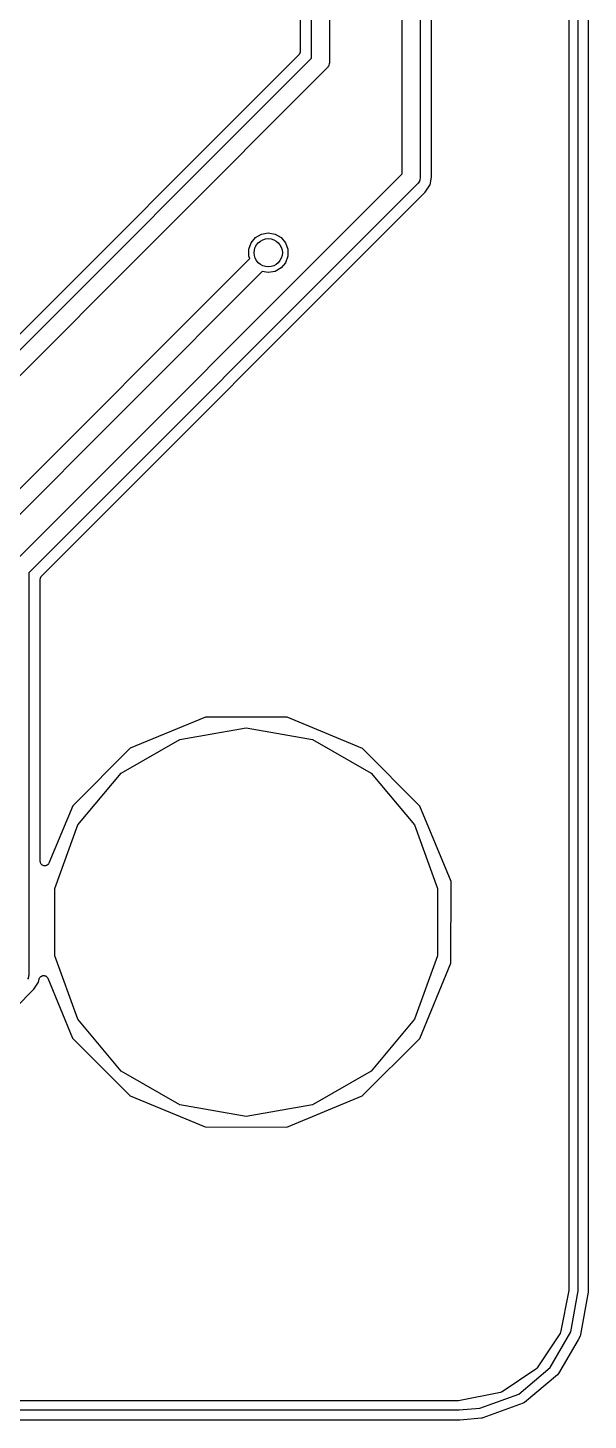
# Model space of a CAD drawing. Extents: x 51 to 137, y -158 to -25.
# Drawn here: x 123.9 to 136.51, y -122.82 to -91.5 of the extents above; entities that cross this region are included whole.
import ezdxf

# ---------------------------------------------------------------- set-up
doc = ezdxf.new("R2010")
doc.units = 0
doc.header["$MEASUREMENT"] = 0
doc.layers.add('BLACK', color=7, linetype='CONTINUOUS')

msp = doc.modelspace()

# ---------------------------------------------------------------- linework, layer by layer
at = {"layer": 'Black'}
for p, q in [((136.286, -119.911), (136.286, -28.1863)), ((136.515, -28.1813), (136.515, -119.921)), ((136.083, -28.2226), (136.083, -119.88)), ((132.329, -94.7787), (132.329, -87.284)), ((132.736, -87.3682), (132.736, -94.8629)), ((130.285, -92.1791), (130.285, -87.8465)), ((130.692, -87.9307), (130.692, -92.2633)), ((130.031, -89.8406), (130.031, -92.0318)), ((132.99, -94.8529), (132.99, -90.0148)), ((130.019, -92.0784), (130.018, -92.0826)), ((130.022, -92.0748), (130.019, -92.0784)), ((130.023, -92.0705), (130.022, -92.0748)), ((130.025, -92.0666), (130.023, -92.0705)), ((130.027, -92.0578), (130.025, -92.0666)), ((130.03, -92.0495), (130.027, -92.0578)), ((130.031, -92.0318), (130.03, -92.0362)), ((130.03, -92.0362), (130.031, -92.0407)), ((130.031, -92.0407), (130.03, -92.045)), ((130.03, -92.045), (130.03, -92.0495)), ((112.868, -109.597), (130.285, -92.1791)), ((130.001, -92.1037), (122.196, -99.9087)), ((130.004, -92.1), (130.001, -92.1037)), ((130.007, -92.0971), (130.004, -92.1)), ((130.012, -92.0894), (130.007, -92.0971)), ((130.018, -92.0826), (130.012, -92.0894)), ((130.644, -92.3939), (130.637, -92.3997)), ((130.657, -92.3709), (130.644, -92.3939)), ((130.673, -92.3492), (130.657, -92.3709)), ((130.675, -92.3405), (130.673, -92.3492)), ((130.679, -92.3328), (130.675, -92.3405)), ((130.684, -92.3066), (130.679, -92.3328)), ((130.691, -92.281), (130.684, -92.3066)), ((130.692, -92.2633), (130.69, -92.2721)), ((130.69, -92.2721), (130.691, -92.281)), ((130.632, -92.407), (113.215, -109.824)), ((130.637, -92.3997), (130.632, -92.407)), ((123.579, -103.529), (132.329, -94.7787)), ((132.735, -94.8806), (132.728, -94.9062)), ((132.736, -94.8629), (132.734, -94.8717)), ((132.734, -94.8717), (132.735, -94.8806)), ((132.955, -95.0301), (132.99, -94.8529)), ((132.676, -95.0066), (123.926, -103.757)), ((124.21, -103.833), (132.849, -95.1933)), ((132.682, -94.9993), (132.676, -95.0066)), ((132.688, -94.9935), (132.682, -94.9993)), ((132.702, -94.9705), (132.688, -94.9935)), ((132.717, -94.9488), (132.702, -94.9705)), ((132.719, -94.9401), (132.717, -94.9488)), ((132.724, -94.9324), (132.719, -94.9401)), ((132.728, -94.9062), (132.724, -94.9324)), ((132.849, -95.1933), (132.953, -95.0371)), ((132.953, -95.0371), (132.955, -95.0301)), ((132.955, -95.0301), (132.955, -95.0301)), ((129.028, -96.2143), (129.162, -96.1368)), ((129.162, -96.1368), (129.314, -96.1099)), ((129.314, -96.1099), (129.467, -96.1368)), ((129.467, -96.1368), (129.601, -96.2143)), ((128.875, -96.4786), (128.928, -96.333)), ((128.928, -96.333), (129.028, -96.2143)), ((129.601, -96.2143), (129.701, -96.333)), ((129.701, -96.333), (129.754, -96.4786)), ((121.947, -103.636), (128.895, -96.6883)), ((128.875, -96.6336), (128.875, -96.4786)), ((128.895, -96.6883), (128.875, -96.6336)), ((129.701, -96.7792), (129.601, -96.8979)), ((129.754, -96.6336), (129.701, -96.7792)), ((129.754, -96.4786), (129.754, -96.6336)), ((129.179, -96.9785), (122.294, -103.864)), ((129.314, -97.0023), (129.179, -96.9785)), ((129.467, -96.9754), (129.314, -97.0023)), ((129.601, -96.8979), (129.467, -96.9754)), ((123.926, -103.757), (123.926, -112.789)), ((124.18, -103.896), (124.184, -103.883)), ((124.181, -103.9), (124.18, -103.896)), ((124.18, -103.904), (124.181, -103.9)), ((124.18, -110.247), (124.18, -103.904)), ((124.184, -103.883), (124.186, -103.87)), ((124.186, -103.87), (124.188, -103.866)), ((124.188, -103.866), (124.189, -103.861)), ((124.189, -103.861), (124.197, -103.851)), ((124.197, -103.851), (124.204, -103.839)), ((124.204, -103.839), (124.207, -103.836)), ((124.207, -103.836), (124.21, -103.833)), ((127.903, -107.002), (126.208, -107.702)), ((129.737, -107.004), (127.903, -107.002)), ((131.431, -107.707), (129.737, -107.004)), ((127.32, -107.504), (128.816, -107.24)), ((128.816, -107.24), (130.312, -107.504)), ((126.208, -107.702), (124.91, -108.998)), ((126.005, -108.263), (127.32, -107.504)), ((130.312, -107.504), (131.627, -108.263)), ((132.727, -109.005), (131.431, -107.707)), ((125.029, -109.427), (126.005, -108.263)), ((131.627, -108.263), (132.603, -109.427)), ((124.91, -108.998), (124.375, -110.286)), ((133.427, -110.7), (132.727, -109.005)), ((124.51, -110.854), (125.029, -109.427)), ((132.603, -109.427), (133.122, -110.854)), ((124.183, -110.262), (124.18, -110.247)), ((124.185, -110.277), (124.183, -110.262)), ((124.186, -110.279), (124.185, -110.277)), ((124.186, -110.282), (124.186, -110.279)), ((124.194, -110.295), (124.186, -110.282)), ((124.201, -110.309), (124.194, -110.295)), ((124.203, -110.31), (124.201, -110.309)), ((124.204, -110.312), (124.203, -110.31)), ((124.215, -110.322), (124.204, -110.312)), ((124.227, -110.333), (124.215, -110.322)), ((124.229, -110.333), (124.227, -110.333)), ((124.231, -110.335), (124.229, -110.333)), ((124.245, -110.34), (124.231, -110.335)), ((124.259, -110.346), (124.245, -110.34)), ((124.262, -110.346), (124.259, -110.346)), ((124.264, -110.347), (124.262, -110.346)), ((124.279, -110.347), (124.264, -110.347)), ((124.295, -110.348), (124.279, -110.347)), ((124.297, -110.347), (124.295, -110.348)), ((124.299, -110.347), (124.297, -110.347)), ((124.314, -110.342), (124.299, -110.347)), ((124.328, -110.337), (124.314, -110.342)), ((124.33, -110.336), (124.328, -110.337)), ((124.332, -110.335), (124.33, -110.336)), ((124.344, -110.325), (124.332, -110.335)), ((124.356, -110.316), (124.344, -110.325)), ((124.358, -110.314), (124.356, -110.316)), ((124.359, -110.312), (124.358, -110.314)), ((124.367, -110.299), (124.359, -110.312)), ((124.375, -110.286), (124.367, -110.299)), ((124.51, -112.372), (124.51, -110.854)), ((133.122, -110.854), (133.122, -112.372)), ((133.425, -112.534), (133.427, -110.7)), ((125.029, -113.799), (124.51, -112.372)), ((133.122, -112.372), (132.603, -113.799)), ((132.722, -114.228), (133.425, -112.534)), ((123.907, -112.875), (123.892, -112.897)), ((123.909, -112.866), (123.907, -112.875)), ((123.914, -112.859), (123.909, -112.866)), ((123.918, -112.833), (123.914, -112.859)), ((123.925, -112.807), (123.918, -112.833)), ((123.926, -112.789), (123.924, -112.798)), ((123.924, -112.798), (123.925, -112.807)), ((124.039, -113.12), (124.098, -113.031)), ((124.098, -113.031), (124.143, -112.963)), ((124.143, -112.963), (124.157, -112.896)), ((124.157, -112.896), (124.159, -112.891)), ((124.159, -112.885), (124.165, -112.875)), ((124.159, -112.891), (124.159, -112.885)), ((124.165, -112.875), (124.169, -112.863)), ((124.169, -112.863), (124.173, -112.859)), ((124.173, -112.859), (124.176, -112.854)), ((124.176, -112.854), (124.185, -112.846)), ((124.185, -112.846), (124.193, -112.837)), ((124.193, -112.837), (124.198, -112.834)), ((124.198, -112.834), (124.202, -112.83)), ((124.202, -112.83), (124.213, -112.826)), ((124.213, -112.826), (124.224, -112.82)), ((124.224, -112.82), (124.229, -112.819)), ((124.229, -112.819), (124.234, -112.817)), ((124.234, -112.817), (124.247, -112.816)), ((124.247, -112.816), (124.259, -112.814)), ((124.259, -112.814), (124.264, -112.815)), ((124.264, -112.815), (124.27, -112.815)), ((124.27, -112.815), (124.281, -112.819)), ((124.281, -112.819), (124.293, -112.821)), ((124.293, -112.821), (124.298, -112.824)), ((124.298, -112.824), (124.303, -112.826)), ((124.303, -112.826), (124.313, -112.833)), ((124.313, -112.833), (124.323, -112.84)), ((124.323, -112.84), (124.327, -112.844)), ((124.327, -112.844), (124.331, -112.847)), ((124.331, -112.847), (124.338, -112.858)), ((124.338, -112.858), (124.345, -112.867)), ((124.345, -112.867), (124.347, -112.872)), ((124.347, -112.872), (124.35, -112.877)), ((124.35, -112.877), (124.905, -114.221)), ((119.443, -117.715), (124.039, -113.12)), ((126.005, -114.963), (125.029, -113.799)), ((132.603, -113.799), (131.627, -114.963)), ((124.905, -114.221), (126.201, -115.519)), ((131.424, -115.524), (132.722, -114.228)), ((127.32, -115.722), (126.005, -114.963)), ((131.627, -114.963), (130.312, -115.722)), ((126.201, -115.519), (127.895, -116.222)), ((129.729, -116.224), (131.424, -115.524)), ((128.816, -115.986), (127.32, -115.722)), ((130.312, -115.722), (128.816, -115.986)), ((127.895, -116.222), (129.729, -116.224)), ((136.081, -119.9), (135.894, -120.842)), ((136.083, -119.88), (136.081, -119.89)), ((136.081, -119.89), (136.081, -119.9)), ((136.124, -120.833), (136.286, -119.911)), ((136.513, -119.941), (136.345, -120.892)), ((136.515, -119.921), (136.513, -119.931)), ((136.513, -119.931), (136.513, -119.941)), ((135.879, -120.878), (135.368, -121.642)), ((135.661, -121.634), (136.124, -120.833)), ((135.881, -120.875), (135.879, -120.876)), ((135.879, -120.876), (135.879, -120.878)), ((135.887, -120.86), (135.881, -120.875)), ((135.893, -120.846), (135.887, -120.86)), ((135.894, -120.842), (135.893, -120.844)), ((135.893, -120.844), (135.893, -120.846)), ((136.345, -120.892), (136.332, -120.929)), ((136.286, -121.008), (135.849, -121.766)), ((136.332, -120.929), (136.286, -121.008)), ((135.34, -121.67), (134.577, -122.18)), ((134.952, -122.229), (135.661, -121.634)), ((135.823, -121.796), (135.083, -122.417)), ((135.342, -121.668), (135.34, -121.67)), ((135.344, -121.667), (135.342, -121.668)), ((135.355, -121.656), (135.344, -121.667)), ((135.366, -121.646), (135.355, -121.656)), ((135.367, -121.644), (135.366, -121.646)), ((135.368, -121.642), (135.367, -121.644)), ((135.849, -121.766), (135.823, -121.796)), ((133.578, -122.385), (102.075, -122.385)), ((133.588, -122.383), (133.578, -122.385)), ((133.598, -122.383), (133.588, -122.383)), ((134.54, -122.195), (133.598, -122.383)), ((134.077, -122.548), (134.952, -122.229)), ((135.049, -122.437), (134.141, -122.767)), ((134.542, -122.195), (134.54, -122.195)), ((134.544, -122.195), (134.542, -122.195)), ((134.558, -122.188), (134.544, -122.195)), ((134.573, -122.183), (134.558, -122.188)), ((134.574, -122.181), (134.573, -122.183)), ((134.577, -122.18), (134.574, -122.181)), ((135.083, -122.417), (135.049, -122.437)), ((102.065, -122.588), (133.614, -122.588)), ((133.614, -122.588), (134.077, -122.548)), ((134.112, -122.774), (133.629, -122.816)), ((134.127, -122.77), (134.112, -122.774)), ((134.141, -122.767), (134.127, -122.77)), ((133.619, -122.817), (102.07, -122.817)), ((133.624, -122.816), (133.619, -122.817)), ((133.629, -122.816), (133.624, -122.816))]:
    msp.add_line(p, q, dxfattribs=at)
msp.add_circle((129.314, -96.5561), 0.3175, dxfattribs=at)

doc.saveas('drawing.dxf')
